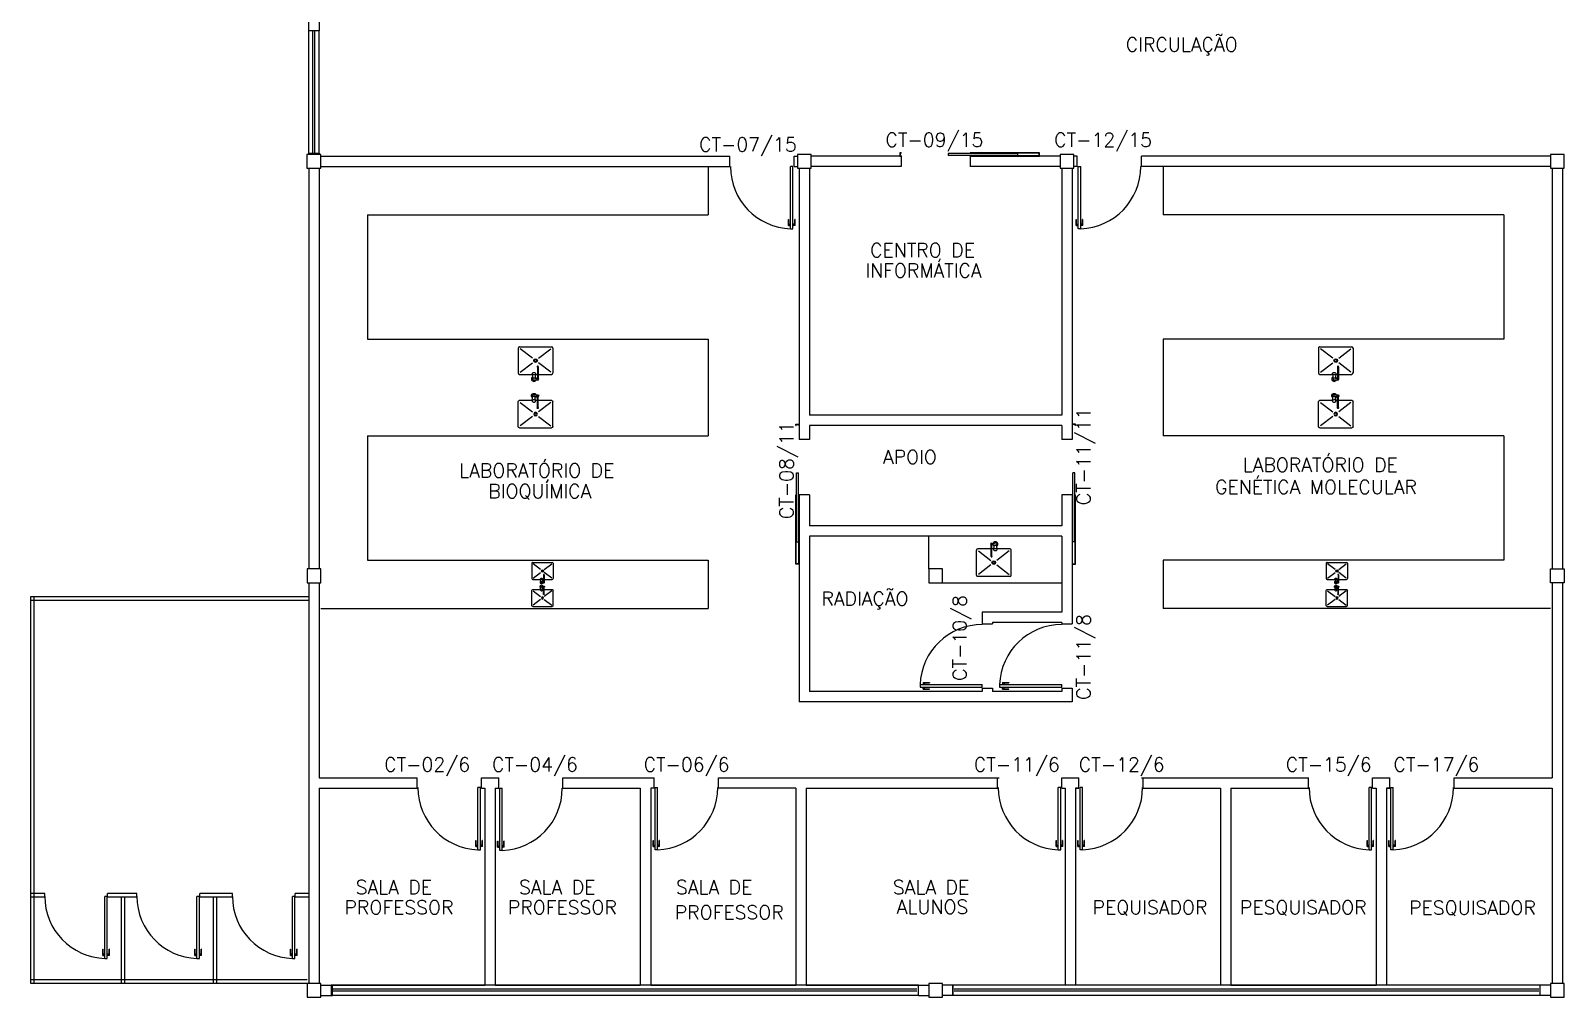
# Model space of a CAD drawing. Header units: millimetres. Extents: x 2069 to 2250, y 1124 to 1284.
# Drawn here: x 2071.11 to 2093.31, y 1224.44 to 1238.42 of the extents above; entities that cross this region are included whole.
import ezdxf

# ---------------------------------------------------------------- set-up
doc = ezdxf.new("R2010")
doc.units = ezdxf.units.MM
for name, color, linetype in [('ALV', 2, 'Continuous'), ('BANC', 2, 'Continuous'), ('ENDEREÇO', 2, 'Continuous'), ('JAN', 1, 'Continuous'), ('JANELA', 1, 'Continuous'), ('MACANETA', 1, 'Continuous'), ('PEÇAS', 1, 'Continuous'), ('PILARES', 3, 'Continuous'), ('PORTA', 2, 'Continuous'), ('TEXTO', 2, 'Continuous')]:
    doc.layers.add(name, color=color, linetype=linetype)
doc.styles.add('UNB-100', font='simplex.shx', dxfattribs={"height": 0.2})

# ---------------------------------------------------------------- blocks, each defined once
blk = doc.blocks.new('PL')
for p, q in [((0.25, 0.25), (0.25, 0.45)), ((0.25, 0.45), (0.45, 0.45)), ((0.45, 0.45), (0.45, 0.25)), ((0.45, 0.25), (0.25, 0.25))]:
    blk.add_line(p, q)
blk = doc.blocks.new('PCORR')
for p, q in [((-0.02, -0.2), (-0.02, -0.15)), ((-0.02, -0.15), (0, -0.15)), ((0, -0.2), (-0.02, -0.2)), ((-0.015, -0.195), (-0.015, -0.155)), ((0, -0.155), (-0.015, -0.155)), ((0, -0.195), (-0.015, -0.195)), ((0, -0.155), (0, -0.15)), ((0, -0.2), (0, -0.195)), ((1.683, -0.16), (0.683, -0.16)), ((0.683, -0.19), (0.683, -0.16)), ((1.683, -0.19), (0.683, -0.19)), ((1, -0.15), (2.005, -0.15)), ((1, -0.15), (1, -0.155)), ((2, -0.155), (1, -0.155)), ((2, -0.195), (1, -0.195)), ((1, -0.195), (1, -0.2)), ((2.005, -0.2), (1, -0.2)), ((1.683, -0.19), (1.683, -0.16)), ((2, -0.155), (2, -0.195)), ((2.005, -0.15), (2.005, -0.2))]:
    blk.add_line(p, q)
blk = doc.blocks.new('INOXA1-P')
for p, q in [((0.12, 0.23), (0.12, 0.047)), ((0.22, 0.25), (0.14, 0.25)), ((0.5, 0.25), (0.22, 0.25)), ((0.52, 0.23), (0.52, -0.23)), ((0.043, 0.008), (0.043, -0.022)), ((0.062, 0.04), (0.071, 0.04)), ((0.131, 0.048), (0.076, 0.043)), ((0.131, -0.002), (0.076, 0.003)), ((0.15, 0.22), (0.287, 0.043)), ((0.353, 0.043), (0.49, 0.22)), ((0.22, -0.027), (0.054, -0.027)), ((0.22, -0.037), (0.054, -0.037)), ((0.063, -0.003), (0.063, -0.021)), ((0.12, -0.001), (0.12, -0.027)), ((0.12, -0.037), (0.12, -0.23)), ((0.15, -0.22), (0.287, -0.043)), ((0.231, -0.027), (0.22, -0.027)), ((0.231, -0.037), (0.22, -0.037)), ((0.353, -0.043), (0.49, -0.22)), ((0.22, -0.25), (0.14, -0.25)), ((0.5, -0.25), (0.22, -0.25))]:
    blk.add_line(p, q)
blk.add_lwpolyline([(0.076, 0.003), (0.072, 0.004), (0.069, 0.009), (0.067, 0.015), (0.066, 0.023), (0.067, 0.031), (0.069, 0.037), (0.072, 0.042), (0.076, 0.043)])
blk.add_lwpolyline([(0.131, 0.048), (0.137, 0.046), (0.143, 0.041), (0.147, 0.033), (0.148, 0.023), (0.147, 0.013), (0.143, 0.006), (0.137, 0), (0.131, -0.002), (0.125, 0), (0.119, 0.006), (0.115, 0.013), (0.114, 0.023), (0.115, 0.033), (0.119, 0.041), (0.125, 0.046)], close=True)
for radius in [0.0266, 0.0163]:
    blk.add_circle((0.32, 0), radius)
for centre, radius, start, end in [((0.14, 0.23), 0.02, 90, 180), ((0.5, 0.23), 0.02, 360, 90), ((0.054, 0.023), 0.0349, 36.1705, 252.2568), ((0.054, 0.023), 0.0189, 62.7367, 235.7375), ((0.073, -0.003), 0.01, 102.8285, 180), ((0.054, 0.023), 0.0349, 285.5373, 323.9987), ((0.054, -0.032), 0.0145, 20.161, 339.839), ((0.054, -0.032), 0.005, 90.0037, 269.9963), ((0.231, -0.032), 0.00738, 222.6559, 137.3441), ((0.231, -0.032), 0.005, 269.9935, 90.0065), ((0.14, -0.23), 0.02, 180, 270), ((0.5, -0.23), 0.02, 270, 360)]:
    blk.add_arc(centre, radius, start, end)

msp = doc.modelspace()

# ---------------------------------------------------------------- linework, layer by layer
at = {"layer": 'ALV'}
for p, q in [((2075.28801, 1238.41547), (2075.13801, 1238.41547)), ((2075.31276, 1236.59812), (2081.23301, 1236.59812)), ((2081.23301, 1236.44812), (2081.23301, 1236.59812)), ((2082.16301, 1236.59812), (2082.21301, 1236.59812)), ((2082.16301, 1236.44812), (2082.16301, 1236.59812)), ((2083.71301, 1236.59812), (2082.41301, 1236.59812)), ((2083.71301, 1236.59812), (2083.71301, 1236.44812)), ((2084.71301, 1236.59812), (2084.71301, 1236.44812)), ((2086.01301, 1236.59812), (2084.71301, 1236.59812)), ((2086.26301, 1236.59812), (2086.21301, 1236.59812)), ((2086.26301, 1236.44812), (2086.26301, 1236.59812)), ((2093.11325, 1236.59812), (2087.19301, 1236.59812)), ((2087.19301, 1236.44812), (2087.19301, 1236.59812)), ((2075.13801, 1236.42312), (2075.13801, 1230.62312)), ((2075.28801, 1236.42312), (2075.28801, 1230.62312)), ((2075.31276, 1236.44812), (2081.23301, 1236.44812)), ((2082.16301, 1236.44812), (2082.21301, 1236.44812)), ((2082.23801, 1236.42312), (2082.23801, 1232.49812)), ((2082.38801, 1236.42312), (2082.38801, 1232.84812)), ((2083.71301, 1236.44812), (2082.41301, 1236.44812)), ((2086.01301, 1236.44812), (2084.71301, 1236.44812)), ((2086.03801, 1236.42312), (2086.03801, 1232.84812)), ((2086.18801, 1236.42312), (2086.18801, 1232.49812)), ((2086.26301, 1236.44812), (2086.21301, 1236.44812)), ((2093.11325, 1236.44812), (2087.19301, 1236.44812)), ((2093.13801, 1236.42312), (2093.13801, 1230.62312)), ((2093.28801, 1236.42312), (2093.28801, 1230.62312)), ((2086.03801, 1232.84812), (2082.38801, 1232.84812)), ((2086.03801, 1232.69812), (2082.38801, 1232.69812)), ((2082.38801, 1232.69812), (2082.38801, 1232.49812)), ((2086.03801, 1232.69812), (2086.03801, 1232.49812)), ((2082.38801, 1232.49812), (2082.23801, 1232.49812)), ((2086.18801, 1232.49812), (2086.03801, 1232.49812)), ((2082.23801, 1231.69812), (2082.23801, 1228.69812)), ((2082.38801, 1231.69812), (2082.23801, 1231.69812)), ((2082.38801, 1231.69812), (2082.38801, 1231.24812)), ((2086.03801, 1231.69812), (2086.03801, 1231.24812)), ((2086.18801, 1231.69812), (2086.03801, 1231.69812)), ((2086.18801, 1231.69812), (2086.18801, 1229.82812)), ((2086.03801, 1231.24812), (2082.38801, 1231.24812)), ((2082.38801, 1231.09812), (2082.38801, 1228.84812)), ((2086.03801, 1231.09812), (2082.38801, 1231.09812)), ((2086.03801, 1231.09812), (2086.03801, 1229.99812)), ((2075.13801, 1230.42312), (2075.13801, 1224.62312)), ((2075.28801, 1230.42312), (2075.28801, 1227.59812)), ((2093.13801, 1230.42312), (2093.13801, 1227.59812)), ((2093.28801, 1230.42312), (2093.28801, 1224.62312)), ((2071.11325, 1224.62312), (2071.11325, 1230.22312)), ((2071.11325, 1230.22312), (2075.13801, 1230.22312)), ((2071.11325, 1230.17312), (2075.13801, 1230.17312)), ((2071.16325, 1224.62312), (2071.16325, 1230.22312)), ((2084.88801, 1229.99812), (2084.88801, 1229.82812)), ((2086.03801, 1229.99812), (2084.88801, 1229.99812)), ((2084.88801, 1229.82812), (2085.03801, 1229.82812)), ((2085.03801, 1229.84812), (2085.03801, 1229.82812)), ((2086.03801, 1229.84812), (2085.03801, 1229.84812)), ((2086.03801, 1229.84812), (2086.03801, 1229.82812)), ((2086.03801, 1229.82812), (2086.18801, 1229.82812)), ((2084.88801, 1228.84812), (2082.38801, 1228.84812)), ((2084.88801, 1228.89812), (2084.88801, 1228.84812)), ((2084.88801, 1228.89812), (2085.03801, 1228.89812)), ((2085.03801, 1228.89812), (2085.03801, 1228.84812)), ((2086.03801, 1228.84812), (2085.03801, 1228.84812)), ((2086.03801, 1228.89812), (2086.03801, 1228.84812)), ((2086.03801, 1228.89812), (2086.18801, 1228.89812)), ((2086.18801, 1228.89812), (2086.18801, 1228.69812)), ((2086.18801, 1228.69812), (2082.23801, 1228.69812)), ((2075.28801, 1227.59812), (2076.70801, 1227.59812)), ((2075.28801, 1227.44812), (2076.70801, 1227.44812)), ((2075.28801, 1227.44812), (2075.28801, 1224.62312)), ((2076.70801, 1227.44812), (2076.70801, 1227.59812)), ((2077.63801, 1227.44812), (2077.63801, 1227.59812)), ((2077.63801, 1227.59812), (2077.88801, 1227.59812)), ((2077.63801, 1227.44812), (2077.68801, 1227.44812)), ((2077.68801, 1227.44812), (2077.68801, 1224.59812)), ((2077.83801, 1227.44812), (2077.88801, 1227.44812)), ((2077.83801, 1227.44812), (2077.83801, 1224.59812)), ((2077.88801, 1227.44812), (2077.88801, 1227.59812)), ((2078.81801, 1227.44812), (2078.81801, 1227.59812)), ((2078.81801, 1227.59812), (2080.13801, 1227.59812)), ((2078.81801, 1227.44812), (2079.93801, 1227.44812)), ((2079.93801, 1227.44812), (2079.93801, 1224.59812)), ((2080.13801, 1227.44812), (2080.08801, 1227.44812)), ((2080.08801, 1227.44812), (2080.08801, 1224.59812)), ((2080.13801, 1227.44812), (2080.13801, 1227.59812)), ((2081.06801, 1227.59812), (2085.13301, 1227.59812)), ((2081.06801, 1227.44812), (2081.06801, 1227.59812)), ((2082.18801, 1227.44812), (2081.06801, 1227.44812)), ((2082.18801, 1227.44812), (2082.18801, 1224.59812)), ((2082.33801, 1227.44812), (2085.10801, 1227.44812)), ((2082.33801, 1227.44812), (2082.33801, 1224.59812)), ((2085.10801, 1227.44812), (2085.10801, 1227.59812)), ((2086.03801, 1227.59812), (2086.28801, 1227.59812)), ((2086.03801, 1227.44812), (2086.03801, 1227.59812)), ((2086.03801, 1227.59812), (2086.28801, 1227.59812)), ((2086.03801, 1227.44812), (2086.08801, 1227.44812)), ((2086.03801, 1227.44812), (2086.08801, 1227.44812)), ((2086.08801, 1227.44812), (2086.08801, 1224.59812)), ((2086.23801, 1227.44812), (2086.28801, 1227.44812)), ((2086.23801, 1227.44812), (2086.28801, 1227.44812)), ((2086.28801, 1227.44812), (2086.23801, 1227.44812)), ((2086.23801, 1227.44812), (2086.23801, 1224.59812)), ((2086.28801, 1227.44812), (2086.28801, 1227.59812)), ((2087.19301, 1227.59812), (2089.60801, 1227.59812)), ((2087.21801, 1227.44812), (2087.21801, 1227.59812)), ((2087.21801, 1227.44812), (2088.33801, 1227.44812)), ((2088.33801, 1227.44812), (2088.33801, 1224.59812)), ((2088.48801, 1227.44812), (2089.60801, 1227.44812)), ((2088.48801, 1227.44812), (2088.48801, 1224.59812)), ((2089.60801, 1227.44812), (2089.60801, 1227.59812)), ((2090.53801, 1227.44812), (2090.53801, 1227.59812)), ((2090.53801, 1227.59812), (2090.78801, 1227.59812)), ((2090.53801, 1227.44812), (2090.58801, 1227.44812)), ((2090.58801, 1227.44812), (2090.58801, 1224.59812)), ((2090.73801, 1227.44812), (2090.78801, 1227.44812)), ((2090.78801, 1227.44812), (2090.73801, 1227.44812)), ((2090.73801, 1227.44812), (2090.73801, 1224.59812)), ((2090.78801, 1227.44812), (2090.78801, 1227.59812)), ((2091.71801, 1227.59812), (2093.13801, 1227.59812)), ((2091.71801, 1227.44812), (2091.71801, 1227.59812)), ((2091.71801, 1227.44812), (2093.13801, 1227.44812)), ((2093.13801, 1227.44812), (2093.13801, 1224.62312)), ((2071.31737, 1225.92312), (2071.11325, 1225.92312)), ((2071.31737, 1225.87312), (2071.31737, 1225.92312)), ((2072.6507, 1225.92312), (2072.22689, 1225.92312)), ((2072.22689, 1225.87312), (2072.22689, 1225.92312)), ((2072.6507, 1225.87312), (2072.6507, 1225.92312)), ((2074.03379, 1225.92312), (2073.56022, 1225.92312)), ((2073.56022, 1225.87312), (2073.56022, 1225.92312)), ((2074.03379, 1225.87312), (2074.03379, 1225.92312)), ((2075.13801, 1225.92312), (2074.94331, 1225.92312)), ((2074.94331, 1225.87312), (2074.94331, 1225.92312)), ((2071.31737, 1225.87312), (2071.11325, 1225.87312)), ((2072.6507, 1225.87312), (2072.22689, 1225.87312)), ((2072.42159, 1225.87312), (2072.42159, 1224.62312)), ((2072.47159, 1225.87312), (2072.47159, 1224.62312)), ((2074.03379, 1225.87312), (2073.56022, 1225.87312)), ((2073.75492, 1225.87312), (2073.75492, 1224.62312)), ((2073.80492, 1225.87312), (2073.80492, 1224.62312)), ((2075.13801, 1225.87312), (2074.94331, 1225.87312)), ((2075.11325, 1224.67312), (2071.11325, 1224.67312)), ((2075.11325, 1224.62312), (2071.11325, 1224.62312)), ((2075.46276, 1224.59812), (2075.46276, 1224.44812)), ((2077.83801, 1224.59812), (2079.93801, 1224.59812)), ((2080.08801, 1224.59812), (2082.18801, 1224.59812)), ((2082.33801, 1224.59812), (2084.11276, 1224.59812)), ((2083.96276, 1224.44812), (2083.96276, 1224.59812)), ((2084.46276, 1224.59812), (2084.46276, 1224.44812)), ((2088.33801, 1224.59812), (2086.23801, 1224.59812)), ((2088.48801, 1224.59812), (2090.58801, 1224.59812)), ((2093.11276, 1224.59812), (2090.73801, 1224.59812)), ((2092.96276, 1224.44812), (2092.96276, 1224.59812)), ((2075.31276, 1224.44812), (2075.46276, 1224.44812)), ((2083.96276, 1224.44812), (2084.11276, 1224.44812)), ((2084.46276, 1224.44812), (2084.31276, 1224.44812)), ((2093.11276, 1224.44812), (2092.96276, 1224.44812))]:
    msp.add_line(p, q, dxfattribs=at)
at = {"layer": 'BANC'}
for p, q in [((2080.92021, 1236.44812), (2080.92021, 1235.74812)), ((2087.5058, 1236.44812), (2087.5058, 1235.74812)), ((2075.98801, 1235.74812), (2080.92021, 1235.74812)), ((2075.98801, 1235.74812), (2075.98801, 1233.94812)), ((2092.43801, 1235.74812), (2087.5058, 1235.74812)), ((2092.43801, 1235.74812), (2092.43801, 1233.94812)), ((2075.98801, 1233.94812), (2080.92021, 1233.94812)), ((2080.92021, 1233.94812), (2080.92021, 1232.54812)), ((2092.43801, 1233.94812), (2087.5058, 1233.94812)), ((2087.5058, 1233.94812), (2087.5058, 1232.54812)), ((2075.98801, 1232.54812), (2080.92021, 1232.54812)), ((2075.98801, 1232.54812), (2075.98801, 1230.74812)), ((2092.43801, 1232.54812), (2087.5058, 1232.54812)), ((2092.43801, 1232.54812), (2092.43801, 1230.74812)), ((2075.98801, 1230.74812), (2080.92021, 1230.74812)), ((2080.92021, 1230.74812), (2080.92021, 1230.04812)), ((2092.43801, 1230.74812), (2087.5058, 1230.74812)), ((2087.5058, 1230.74812), (2087.5058, 1230.04812)), ((2075.31276, 1230.04812), (2080.92021, 1230.04812)), ((2093.11325, 1230.04812), (2087.5058, 1230.04812))]:
    msp.add_line(p, q, dxfattribs=at)
at = {"layer": 'JAN'}
for p, q in [((2075.13801, 1238.41547), (2075.13801, 1239.32047)), ((2075.28801, 1239.28547), (2075.28801, 1238.41547))]:
    msp.add_line(p, q, dxfattribs=at)
at = {"layer": 'JANELA'}
for p, q in [((2075.13801, 1236.64312), (2075.13801, 1238.41547)), ((2075.19801, 1236.64312), (2075.19801, 1238.41547)), ((2075.22801, 1236.64312), (2075.22801, 1238.41547)), ((2075.28801, 1236.64312), (2075.28801, 1238.41547)), ((2075.31276, 1224.59812), (2077.68801, 1224.59812)), ((2083.96276, 1224.59812), (2075.48276, 1224.59812)), ((2086.08801, 1224.59812), (2084.31276, 1224.59812)), ((2092.96276, 1224.59812), (2084.46276, 1224.59812)), ((2083.94276, 1224.53812), (2075.48276, 1224.53812)), ((2083.94276, 1224.50812), (2075.48276, 1224.50812)), ((2083.96276, 1224.44812), (2075.48276, 1224.44812)), ((2092.96276, 1224.44812), (2084.46276, 1224.44812)), ((2092.94276, 1224.53812), (2084.48276, 1224.53812)), ((2092.94276, 1224.50812), (2084.48276, 1224.50812))]:
    msp.add_line(p, q, dxfattribs=at)
at = {"layer": 'JANELA', "color": 3}
for p, q in [((2075.13801, 1236.64312), (2075.28801, 1236.64312)), ((2075.13801, 1236.62312), (2075.13801, 1236.64312)), ((2075.28801, 1236.64312), (2075.28801, 1236.62312)), ((2075.48276, 1224.59812), (2075.46276, 1224.59812)), ((2075.48276, 1224.44812), (2075.48276, 1224.59812)), ((2083.96276, 1224.59812), (2083.96276, 1224.59812)), ((2083.96276, 1224.44812), (2083.96276, 1224.59812)), ((2084.46276, 1224.59812), (2084.46276, 1224.59812)), ((2084.46276, 1224.44812), (2084.46276, 1224.59812)), ((2092.96276, 1224.59812), (2092.96276, 1224.59812)), ((2092.96276, 1224.44812), (2092.96276, 1224.59812)), ((2075.46276, 1224.44812), (2075.48276, 1224.44812)), ((2083.96276, 1224.44812), (2083.96276, 1224.44812)), ((2084.46276, 1224.44812), (2084.46276, 1224.44812)), ((2092.96276, 1224.44812), (2092.96276, 1224.44812))]:
    msp.add_line(p, q, dxfattribs=at)
at = {"layer": 'MACANETA'}
for p, q in [((2082.08301, 1235.68311), (2082.08801, 1235.68311)), ((2082.08301, 1235.59311), (2082.08301, 1235.68311)), ((2082.08801, 1235.59311), (2082.08801, 1235.68311)), ((2082.17801, 1235.68311), (2082.17301, 1235.68311)), ((2082.17301, 1235.59311), (2082.17301, 1235.68311)), ((2082.17801, 1235.59311), (2082.17801, 1235.68311)), ((2086.24801, 1235.68311), (2086.25301, 1235.68311)), ((2086.24801, 1235.59311), (2086.24801, 1235.68311)), ((2086.25301, 1235.59311), (2086.25301, 1235.68311)), ((2086.34301, 1235.68311), (2086.33801, 1235.68311)), ((2086.33801, 1235.59311), (2086.33801, 1235.68311)), ((2086.34301, 1235.59311), (2086.34301, 1235.68311)), ((2082.08301, 1235.59311), (2082.11001, 1235.59311)), ((2082.08801, 1235.61311), (2082.11001, 1235.61311)), ((2082.11001, 1235.58561), (2082.11001, 1235.62061)), ((2082.11001, 1235.62061), (2082.11301, 1235.62061)), ((2082.11001, 1235.58561), (2082.11301, 1235.58561)), ((2082.15101, 1235.62061), (2082.14801, 1235.62061)), ((2082.15101, 1235.58561), (2082.14801, 1235.58561)), ((2082.15101, 1235.58561), (2082.15101, 1235.62061)), ((2082.17301, 1235.61311), (2082.15101, 1235.61311)), ((2082.17801, 1235.59311), (2082.15101, 1235.59311)), ((2086.24801, 1235.59311), (2086.27501, 1235.59311)), ((2086.25301, 1235.61311), (2086.27501, 1235.61311)), ((2086.27501, 1235.58561), (2086.27501, 1235.62061)), ((2086.27501, 1235.62061), (2086.27801, 1235.62061)), ((2086.27501, 1235.58561), (2086.27801, 1235.58561)), ((2086.31601, 1235.62061), (2086.31301, 1235.62061)), ((2086.31601, 1235.58561), (2086.31301, 1235.58561)), ((2086.31601, 1235.58561), (2086.31601, 1235.62061)), ((2086.33801, 1235.61311), (2086.31601, 1235.61311)), ((2086.34301, 1235.59311), (2086.31601, 1235.59311)), ((2084.0255, 1228.95112), (2084.0605, 1228.95112)), ((2084.0255, 1228.95112), (2084.0255, 1228.94812)), ((2084.0255, 1228.91012), (2084.0255, 1228.91312)), ((2084.0255, 1228.91012), (2084.0605, 1228.91012)), ((2084.033, 1228.97812), (2084.033, 1228.95112)), ((2084.033, 1228.97812), (2084.123, 1228.97812)), ((2084.033, 1228.97312), (2084.123, 1228.97312)), ((2084.033, 1228.88312), (2084.033, 1228.91012)), ((2084.033, 1228.88812), (2084.123, 1228.88812)), ((2084.033, 1228.88312), (2084.123, 1228.88312)), ((2084.053, 1228.97312), (2084.053, 1228.95112)), ((2084.053, 1228.88812), (2084.053, 1228.91012)), ((2084.0605, 1228.95112), (2084.0605, 1228.94812)), ((2084.0605, 1228.91012), (2084.0605, 1228.91312)), ((2084.123, 1228.97812), (2084.123, 1228.97312)), ((2084.123, 1228.88312), (2084.123, 1228.88812)), ((2085.1755, 1228.95112), (2085.2105, 1228.95112)), ((2085.1755, 1228.95112), (2085.1755, 1228.94812)), ((2085.1755, 1228.91012), (2085.1755, 1228.91312)), ((2085.1755, 1228.91012), (2085.2105, 1228.91012)), ((2085.183, 1228.97812), (2085.183, 1228.95112)), ((2085.183, 1228.97812), (2085.273, 1228.97812)), ((2085.183, 1228.97312), (2085.273, 1228.97312)), ((2085.183, 1228.88312), (2085.183, 1228.91012)), ((2085.183, 1228.88812), (2085.273, 1228.88812)), ((2085.183, 1228.88312), (2085.273, 1228.88312)), ((2085.203, 1228.97312), (2085.203, 1228.95112)), ((2085.203, 1228.88812), (2085.203, 1228.91012)), ((2085.2105, 1228.95112), (2085.2105, 1228.94812)), ((2085.2105, 1228.91012), (2085.2105, 1228.91312)), ((2085.273, 1228.97812), (2085.273, 1228.97312)), ((2085.273, 1228.88312), (2085.273, 1228.88812))]:
    msp.add_line(p, q, dxfattribs=at)
at = {"layer": 'MACANETA', "color": 1}
for p, q in [((2077.55801, 1226.60311), (2077.55801, 1226.69311)), ((2077.55801, 1226.69311), (2077.56301, 1226.69311)), ((2077.55801, 1226.60311), (2077.58501, 1226.60311)), ((2077.56301, 1226.60311), (2077.56301, 1226.69311)), ((2077.56301, 1226.62311), (2077.58501, 1226.62311)), ((2077.58501, 1226.63061), (2077.58801, 1226.63061)), ((2077.58501, 1226.59561), (2077.58501, 1226.63061)), ((2077.58501, 1226.59561), (2077.58801, 1226.59561)), ((2077.62601, 1226.63061), (2077.62301, 1226.63061)), ((2077.62601, 1226.59561), (2077.62301, 1226.59561)), ((2077.62601, 1226.59561), (2077.62601, 1226.63061)), ((2077.64801, 1226.62311), (2077.62601, 1226.62311)), ((2077.65301, 1226.60311), (2077.62601, 1226.60311)), ((2077.64801, 1226.60311), (2077.64801, 1226.69311)), ((2077.65301, 1226.69311), (2077.64801, 1226.69311)), ((2077.65301, 1226.60311), (2077.65301, 1226.69311)), ((2077.87301, 1226.68311), (2077.87801, 1226.68311)), ((2077.87301, 1226.59311), (2077.87301, 1226.68311)), ((2077.87301, 1226.59311), (2077.90001, 1226.59311)), ((2077.87801, 1226.59311), (2077.87801, 1226.68311)), ((2077.87801, 1226.61311), (2077.90001, 1226.61311)), ((2077.90001, 1226.58561), (2077.90001, 1226.62061)), ((2077.90001, 1226.62061), (2077.90301, 1226.62061)), ((2077.90001, 1226.58561), (2077.90301, 1226.58561)), ((2077.94101, 1226.62061), (2077.93801, 1226.62061)), ((2077.94101, 1226.58561), (2077.93801, 1226.58561)), ((2077.94101, 1226.58561), (2077.94101, 1226.62061)), ((2077.96301, 1226.61311), (2077.94101, 1226.61311)), ((2077.96801, 1226.59311), (2077.94101, 1226.59311)), ((2077.96801, 1226.68311), (2077.96301, 1226.68311)), ((2077.96301, 1226.59311), (2077.96301, 1226.68311)), ((2077.96801, 1226.59311), (2077.96801, 1226.68311)), ((2080.12301, 1226.69311), (2080.12801, 1226.69311)), ((2080.12301, 1226.60311), (2080.12301, 1226.69311)), ((2080.12301, 1226.60311), (2080.15001, 1226.60311)), ((2080.12801, 1226.60311), (2080.12801, 1226.69311)), ((2080.12801, 1226.62311), (2080.15001, 1226.62311)), ((2080.15001, 1226.59561), (2080.15001, 1226.63061)), ((2080.15001, 1226.63061), (2080.15301, 1226.63061)), ((2080.15001, 1226.59561), (2080.15301, 1226.59561)), ((2080.19101, 1226.63061), (2080.18801, 1226.63061)), ((2080.19101, 1226.59561), (2080.18801, 1226.59561)), ((2080.19101, 1226.59561), (2080.19101, 1226.63061)), ((2080.21301, 1226.62311), (2080.19101, 1226.62311)), ((2080.21801, 1226.60311), (2080.19101, 1226.60311)), ((2080.21801, 1226.69311), (2080.21301, 1226.69311)), ((2080.21301, 1226.60311), (2080.21301, 1226.69311)), ((2080.21801, 1226.60311), (2080.21801, 1226.69311)), ((2085.95801, 1226.69311), (2085.96301, 1226.69311)), ((2085.95801, 1226.60311), (2085.95801, 1226.69311)), ((2085.95801, 1226.60311), (2085.98501, 1226.60311)), ((2085.96301, 1226.60311), (2085.96301, 1226.69311)), ((2085.96301, 1226.62311), (2085.98501, 1226.62311)), ((2085.98501, 1226.59561), (2085.98501, 1226.63061)), ((2085.98501, 1226.63061), (2085.98801, 1226.63061)), ((2085.98501, 1226.59561), (2085.98801, 1226.59561)), ((2086.02601, 1226.63061), (2086.02301, 1226.63061)), ((2086.02601, 1226.59561), (2086.02301, 1226.59561)), ((2086.02601, 1226.59561), (2086.02601, 1226.63061)), ((2086.04801, 1226.62311), (2086.02601, 1226.62311)), ((2086.05301, 1226.60311), (2086.02601, 1226.60311)), ((2086.05301, 1226.69311), (2086.04801, 1226.69311)), ((2086.04801, 1226.60311), (2086.04801, 1226.69311)), ((2086.05301, 1226.60311), (2086.05301, 1226.69311)), ((2086.27301, 1226.69311), (2086.27801, 1226.69311)), ((2086.27301, 1226.60311), (2086.27301, 1226.69311)), ((2086.27301, 1226.60311), (2086.30001, 1226.60311)), ((2086.27801, 1226.60311), (2086.27801, 1226.69311)), ((2086.27801, 1226.62311), (2086.30001, 1226.62311)), ((2086.30001, 1226.59561), (2086.30001, 1226.63061)), ((2086.30001, 1226.63061), (2086.30301, 1226.63061)), ((2086.30001, 1226.59561), (2086.30301, 1226.59561)), ((2086.34101, 1226.63061), (2086.33801, 1226.63061)), ((2086.34101, 1226.59561), (2086.33801, 1226.59561)), ((2086.34101, 1226.59561), (2086.34101, 1226.63061)), ((2086.36301, 1226.62311), (2086.34101, 1226.62311)), ((2086.36801, 1226.60311), (2086.34101, 1226.60311)), ((2086.36801, 1226.69311), (2086.36301, 1226.69311)), ((2086.36301, 1226.60311), (2086.36301, 1226.69311)), ((2086.36801, 1226.60311), (2086.36801, 1226.69311)), ((2090.45801, 1226.60311), (2090.45801, 1226.69311)), ((2090.45801, 1226.69311), (2090.46301, 1226.69311)), ((2090.45801, 1226.60311), (2090.48501, 1226.60311)), ((2090.46301, 1226.60311), (2090.46301, 1226.69311)), ((2090.46301, 1226.62311), (2090.48501, 1226.62311)), ((2090.48501, 1226.63061), (2090.48801, 1226.63061)), ((2090.48501, 1226.59561), (2090.48501, 1226.63061)), ((2090.48501, 1226.59561), (2090.48801, 1226.59561)), ((2090.52601, 1226.63061), (2090.52301, 1226.63061)), ((2090.52601, 1226.59561), (2090.52301, 1226.59561)), ((2090.52601, 1226.59561), (2090.52601, 1226.63061)), ((2090.54801, 1226.62311), (2090.52601, 1226.62311)), ((2090.55301, 1226.60311), (2090.52601, 1226.60311)), ((2090.54801, 1226.60311), (2090.54801, 1226.69311)), ((2090.55301, 1226.69311), (2090.54801, 1226.69311)), ((2090.55301, 1226.60311), (2090.55301, 1226.69311)), ((2090.77301, 1226.60311), (2090.77301, 1226.69311)), ((2090.77301, 1226.69311), (2090.77801, 1226.69311)), ((2090.77301, 1226.60311), (2090.80001, 1226.60311)), ((2090.77801, 1226.60311), (2090.77801, 1226.69311)), ((2090.77801, 1226.62311), (2090.80001, 1226.62311)), ((2090.80001, 1226.63061), (2090.80301, 1226.63061)), ((2090.80001, 1226.59561), (2090.80001, 1226.63061)), ((2090.80001, 1226.59561), (2090.80301, 1226.59561)), ((2090.84101, 1226.63061), (2090.83801, 1226.63061)), ((2090.84101, 1226.59561), (2090.83801, 1226.59561)), ((2090.84101, 1226.59561), (2090.84101, 1226.63061)), ((2090.86301, 1226.62311), (2090.84101, 1226.62311)), ((2090.86801, 1226.60311), (2090.84101, 1226.60311)), ((2090.86301, 1226.60311), (2090.86301, 1226.69311)), ((2090.86801, 1226.69311), (2090.86301, 1226.69311)), ((2090.86801, 1226.60311), (2090.86801, 1226.69311)), ((2072.15732, 1225.02811), (2072.15732, 1225.11811)), ((2072.15732, 1225.11811), (2072.16232, 1225.11811)), ((2072.15732, 1225.02811), (2072.18432, 1225.02811)), ((2072.16232, 1225.02811), (2072.16232, 1225.11811)), ((2072.16232, 1225.04811), (2072.18432, 1225.04811)), ((2072.18432, 1225.05561), (2072.18732, 1225.05561)), ((2072.18432, 1225.02061), (2072.18432, 1225.05561)), ((2072.18432, 1225.02061), (2072.18732, 1225.02061)), ((2072.22532, 1225.05561), (2072.22232, 1225.05561)), ((2072.22532, 1225.02061), (2072.22232, 1225.02061)), ((2072.22532, 1225.02061), (2072.22532, 1225.05561)), ((2072.24732, 1225.04811), (2072.22532, 1225.04811)), ((2072.25232, 1225.02811), (2072.22532, 1225.02811)), ((2072.24732, 1225.02811), (2072.24732, 1225.11811)), ((2072.25232, 1225.11811), (2072.24732, 1225.11811)), ((2072.25232, 1225.02811), (2072.25232, 1225.11811)), ((2073.49065, 1225.02811), (2073.49065, 1225.11811)), ((2073.49065, 1225.11811), (2073.49565, 1225.11811)), ((2073.49065, 1225.02811), (2073.51765, 1225.02811)), ((2073.49565, 1225.02811), (2073.49565, 1225.11811)), ((2073.49565, 1225.04811), (2073.51765, 1225.04811)), ((2073.51765, 1225.05561), (2073.52065, 1225.05561)), ((2073.51765, 1225.02061), (2073.51765, 1225.05561)), ((2073.51765, 1225.02061), (2073.52065, 1225.02061)), ((2073.55865, 1225.05561), (2073.55565, 1225.05561)), ((2073.55865, 1225.02061), (2073.55565, 1225.02061)), ((2073.55865, 1225.02061), (2073.55865, 1225.05561)), ((2073.58065, 1225.04811), (2073.55865, 1225.04811)), ((2073.58565, 1225.02811), (2073.55865, 1225.02811)), ((2073.58065, 1225.02811), (2073.58065, 1225.11811)), ((2073.58565, 1225.11811), (2073.58065, 1225.11811)), ((2073.58565, 1225.02811), (2073.58565, 1225.11811)), ((2074.87374, 1225.02811), (2074.87374, 1225.11811)), ((2074.87374, 1225.11811), (2074.87874, 1225.11811)), ((2074.87374, 1225.02811), (2074.90074, 1225.02811)), ((2074.87874, 1225.02811), (2074.87874, 1225.11811)), ((2074.87874, 1225.04811), (2074.90074, 1225.04811)), ((2074.90074, 1225.05561), (2074.90374, 1225.05561)), ((2074.90074, 1225.02061), (2074.90074, 1225.05561)), ((2074.90074, 1225.02061), (2074.90374, 1225.02061)), ((2074.94174, 1225.05561), (2074.93874, 1225.05561)), ((2074.94174, 1225.02061), (2074.93874, 1225.02061)), ((2074.94174, 1225.02061), (2074.94174, 1225.05561)), ((2074.96374, 1225.04811), (2074.94174, 1225.04811)), ((2074.96874, 1225.02811), (2074.94174, 1225.02811)), ((2074.96374, 1225.02811), (2074.96374, 1225.11811)), ((2074.96874, 1225.11811), (2074.96374, 1225.11811)), ((2074.96874, 1225.02811), (2074.96874, 1225.11811))]:
    msp.add_line(p, q, dxfattribs=at)
at = {"layer": 'PEÇAS'}
for p, q in [((2084.11325, 1230.62312), (2084.11325, 1231.09812)), ((2084.31325, 1230.42312), (2086.03801, 1230.42312))]:
    msp.add_line(p, q, dxfattribs=at)
at = {"layer": 'PORTA'}
for p, q in [((2082.14801, 1236.44812), (2082.11301, 1236.44812)), ((2082.11301, 1235.54811), (2082.11301, 1236.44812)), ((2082.14801, 1235.54811), (2082.14801, 1236.44812)), ((2086.27801, 1236.44812), (2086.31301, 1236.44812)), ((2086.27801, 1235.54811), (2086.27801, 1236.44812)), ((2086.31301, 1235.54811), (2086.31301, 1236.44812)), ((2082.11301, 1235.54811), (2082.14801, 1235.54811)), ((2086.31301, 1235.54811), (2086.27801, 1235.54811)), ((2083.988, 1228.94812), (2083.988, 1228.91312)), ((2083.988, 1228.94812), (2084.88801, 1228.94812)), ((2083.988, 1228.91312), (2084.88801, 1228.91312)), ((2084.88801, 1228.91312), (2084.88801, 1228.94812)), ((2085.138, 1228.94812), (2085.138, 1228.91312)), ((2085.138, 1228.94812), (2086.03801, 1228.94812)), ((2085.138, 1228.91312), (2086.03801, 1228.91312)), ((2086.03801, 1228.91312), (2086.03801, 1228.94812)), ((2077.62301, 1227.45812), (2077.58801, 1227.45812)), ((2077.58801, 1226.55811), (2077.58801, 1227.45812)), ((2077.62301, 1226.55811), (2077.62301, 1227.45812)), ((2077.90301, 1227.44812), (2077.93801, 1227.44812)), ((2077.90301, 1226.54811), (2077.90301, 1227.44812)), ((2077.93801, 1226.54811), (2077.93801, 1227.44812)), ((2080.15301, 1227.45812), (2080.18801, 1227.45812)), ((2080.15301, 1226.55811), (2080.15301, 1227.45812)), ((2080.18801, 1226.55811), (2080.18801, 1227.45812)), ((2086.02301, 1227.45812), (2085.98801, 1227.45812)), ((2085.98801, 1226.55811), (2085.98801, 1227.45812)), ((2086.02301, 1226.55811), (2086.02301, 1227.45812)), ((2086.30301, 1226.55811), (2086.30301, 1227.45812)), ((2086.33801, 1227.45812), (2086.30301, 1227.45812)), ((2086.33801, 1226.55811), (2086.33801, 1227.45812)), ((2090.52301, 1227.45812), (2090.48801, 1227.45812)), ((2090.48801, 1226.55811), (2090.48801, 1227.45812)), ((2090.52301, 1226.55811), (2090.52301, 1227.45812)), ((2090.80301, 1227.45812), (2090.83801, 1227.45812)), ((2090.80301, 1226.55811), (2090.80301, 1227.45812)), ((2090.83801, 1226.55811), (2090.83801, 1227.45812)), ((2077.58801, 1226.55811), (2077.62301, 1226.55811)), ((2080.18801, 1226.55811), (2080.15301, 1226.55811)), ((2085.98801, 1226.55811), (2086.02301, 1226.55811)), ((2086.33801, 1226.55811), (2086.30301, 1226.55811)), ((2090.48801, 1226.55811), (2090.52301, 1226.55811)), ((2090.83801, 1226.55811), (2090.80301, 1226.55811)), ((2077.93801, 1226.54811), (2077.90301, 1226.54811)), ((2072.22232, 1225.88312), (2072.18732, 1225.88312)), ((2072.18732, 1224.98311), (2072.18732, 1225.88312)), ((2072.22232, 1224.98311), (2072.22232, 1225.88312)), ((2073.55565, 1225.88312), (2073.52065, 1225.88312)), ((2073.52065, 1224.98311), (2073.52065, 1225.88312)), ((2073.55565, 1224.98311), (2073.55565, 1225.88312)), ((2074.93874, 1225.88312), (2074.90374, 1225.88312)), ((2074.90374, 1224.98311), (2074.90374, 1225.88312)), ((2074.93874, 1224.98311), (2074.93874, 1225.88312)), ((2072.18732, 1224.98311), (2072.22232, 1224.98311)), ((2073.52065, 1224.98311), (2073.55565, 1224.98311)), ((2074.90374, 1224.98311), (2074.93874, 1224.98311))]:
    msp.add_line(p, q, dxfattribs=at)
at = {"layer": 'PORTA', "color": 1}
for centre, start, end in [((2082.14301, 1236.44812), 180, 268.089776), ((2086.28301, 1236.44812), 271.910224, 360), ((2084.88801, 1228.91812), 90, 178.089776), ((2086.03801, 1228.91812), 90, 178.089776), ((2077.61801, 1227.45812), 180, 268.089776), ((2077.90801, 1227.44812), 271.910224, 0), ((2080.15801, 1227.45812), 271.910224, 0), ((2086.01801, 1227.45812), 180, 268.089776), ((2086.30801, 1227.45812), 271.910224, 0), ((2090.51801, 1227.45812), 180, 268.089776), ((2090.80801, 1227.45812), 271.910224, 0), ((2072.21732, 1225.88312), 180, 268.089776), ((2073.55065, 1225.88312), 180, 268.089776), ((2074.93374, 1225.88312), 180, 268.089776)]:
    msp.add_arc(centre, 0.90001, start, end, dxfattribs=at)

# ---------------------------------------------------------------- block references
at = {"layer": 'PEÇAS'}
for p, rotation in [((2078.42093, 1233.31977), 90), ((2090.00508, 1233.31977), 90), ((2085.05503, 1231.03445), 270)]:
    msp.add_blockref('INOXA1-P', p, dxfattribs=dict(at, rotation=rotation))
at = {"layer": 'PEÇAS', "xscale": -1, "rotation": 90}
for p in [(2078.42093, 1233.18416), (2090.00508, 1233.18416)]:
    msp.add_blockref('INOXA1-P', p, dxfattribs=at)
at = {"layer": 'PEÇAS', "yscale": 0.6154944737501157, "zscale": 0.6154944737501157, "rotation": 90}
for p, xscale in [((2078.52184, 1230.39716), 0.6154944737501157), ((2090.021, 1230.39716), 0.6154944737501157), ((2078.52184, 1230.39843), -0.6154944737501157), ((2090.021, 1230.39843), -0.6154944737501157)]:
    msp.add_blockref('INOXA1-P', p, dxfattribs=dict(at, xscale=xscale))
at = {"layer": 'PILARES', "xscale": -1, "rotation": 180}
for p in [(2074.86301, 1236.87312), (2081.96301, 1236.87312), (2085.76301, 1236.87312), (2092.86325, 1236.87312), (2074.86325, 1230.87312), (2083.86325, 1230.87312), (2074.86325, 1224.87312), (2083.86325, 1224.87312), (2092.86325, 1224.87312)]:
    msp.add_blockref('PL', p, dxfattribs=at)
at = {"layer": 'PILARES'}
msp.add_blockref('PL', (2092.86325, 1230.17312), dxfattribs=at)
at = {"layer": 'PORTA', "xscale": -1}
for p, rotation in [((2083.71301, 1236.44812), 180), ((2086.03801, 1232.69812), 90)]:
    msp.add_blockref('PCORR', p, dxfattribs=dict(at, rotation=rotation))
at = {"layer": 'PORTA', "rotation": 270}
msp.add_blockref('PCORR', (2082.38801, 1232.69812), dxfattribs=at)

# ---------------------------------------------------------------- texts
at = {"layer": 'ENDEREÇO', "style": 'UNB-100'}
for s, p in [('CT-07/15', (2080.78835, 1236.66657)), ('CT-09/15', (2083.48739, 1236.73512)), ('CT-12/15', (2085.92909, 1236.73512)), ('CT-02/6', (2076.23138, 1227.69095)), ('CT-04/6', (2077.79078, 1227.69095)), ('CT-06/6', (2079.98626, 1227.69095)), ('CT-11/6', (2084.76706, 1227.69095)), ('CT-12/6', (2086.28543, 1227.69095)), ('CT-15/6', (2089.28113, 1227.69095)), ('CT-17/6', (2090.84054, 1227.69095))]:
    msp.add_text(s, height=0.2, dxfattribs=at).set_placement(p)
for s, p in [('CT-11/11', (2086.45386, 1231.54458)), ('CT-08/11', (2082.15349, 1231.34471)), ('CT-10/8', (2084.66031, 1229.00217)), ('CT-11/8', (2086.45386, 1228.72647))]:
    msp.add_text(s, height=0.2, rotation=90, dxfattribs=at).set_placement(p)
at = {"layer": 'TEXTO', "style": 'UNB-100'}
for s, p in [('CIRCULAÇÃO', (2086.96544, 1238.11546)), ('CENTRO DE', (2083.26378, 1235.13787)), ('INFORMÁTICA', (2083.19757, 1234.84385)), ('APOIO', (2083.45065, 1232.14366)), ('LABORATÓRIO DE', (2077.31581, 1231.94725)), ('LABORATÓRIO DE', (2088.65716, 1232.02994)), ('BIOQUÍMICA', (2077.73717, 1231.64954)), ('GENÉTICA MOLECULAR', (2088.25715, 1231.70955)), ('RADIAÇÃO', (2082.56016, 1230.09353)), ('SALA DE', (2075.81691, 1225.91686)), ('SALA DE', (2078.18184, 1225.91686)), ('SALA DE', (2080.45317, 1225.91686)), ('SALA DE', (2083.59295, 1225.91686)), ('PROFESSOR', (2075.65583, 1225.62343)), ('PROFESSOR', (2078.02077, 1225.62343)), ('PROFESSOR', (2080.43704, 1225.55094)), ('ALUNOS', (2083.64836, 1225.63068)), ('PEQUISADOR', (2086.48408, 1225.62343)), ('PESQUISADOR', (2088.61676, 1225.62343)), ('PESQUISADOR', (2091.06682, 1225.6183))]:
    msp.add_text(s, height=0.2, dxfattribs=at).set_placement(p)

doc.saveas('drawing.dxf')
